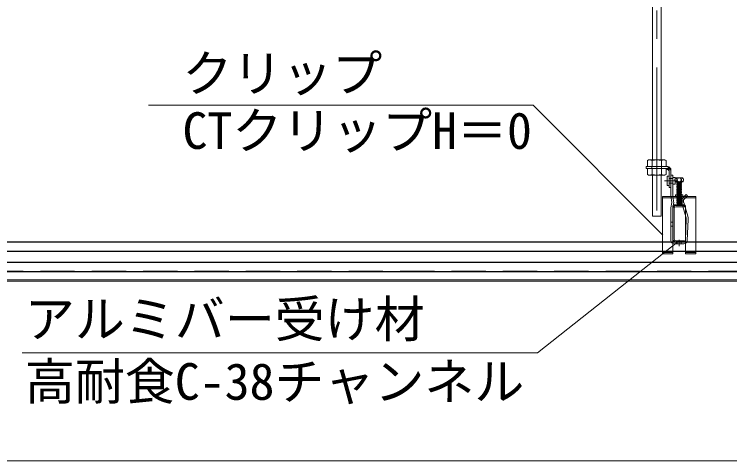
# Model space of a CAD drawing. Units: millimetres on the paper, with parts at other scales. Extents: x -195 to 195, y -135 to 132.
# Drawn here: x 58.67 to 83.73, y 36.91 to 52.54 of the extents above; entities that cross this region are included whole.
import ezdxf
from ezdxf.enums import TextEntityAlignment as Align

# ---------------------------------------------------------------- set-up
doc = ezdxf.new("R2010")
doc.units = ezdxf.units.MM
doc.linetypes.add('CHAIN1', pattern=[8, 5, -1, 1, -1])
doc.linetypes.add('DASHED1', pattern=[1.8, 1.2, -0.6])
for name, color, linetype, lineweight in [('6-0_中心線', 4, 'CHAIN1', 9), ('6-1_吊り材', 7, 'Continuous', 18), ('6-2_野縁受け', 3, 'Continuous', 18), ('6-3_野縁', 2, 'Continuous', 25), ('6-6_文字', 7, 'Continuous', 18), ('6-A_クリップ', 7, 'Continuous', 18), ('6-D_パネル', 4, 'Continuous', 9), ('F-3_野縁', 3, 'Continuous', 18)]:
    doc.layers.add(name, color=color, linetype=linetype, lineweight=lineweight)
doc.styles.add('ＭＳ ゴシック', font='')
doc.styles.get('ＭＳ ゴシック').set_extended_font_data('MS Gothic')

msp = doc.modelspace()

# ---------------------------------------------------------------- linework, layer by layer
at = {"layer": '6-0_中心線'}
for p, q in [((81.172, 45.673), (81.172, 60.009)), ((81.439, 46.707), (81.915, 46.707)), ((81.958, 44.418), (81.958, 44.647))]:
    msp.add_line(p, q, dxfattribs=at)
at = {"layer": '6-1_吊り材'}
for p, q in [((81.022, 47.44), (81.022, 58.303)), ((81.322, 47.44), (81.322, 58.303)), ((80.889, 47.44), (80.845, 47.415)), ((80.845, 47.207), (80.845, 47.415)), ((81.455, 47.44), (80.889, 47.44)), ((81.009, 47.207), (81.009, 47.415)), ((81.335, 47.207), (81.335, 47.415)), ((81.455, 47.44), (81.499, 47.415)), ((81.499, 47.207), (81.499, 47.415)), ((81.547, 47.207), (80.805, 47.207)), ((80.805, 47.207), (80.805, 47.14)), ((81.539, 47.14), (80.805, 47.14)), ((81.499, 47.207), (80.845, 47.207)), ((80.845, 47.14), (80.845, 46.932)), ((81.499, 47.14), (80.845, 47.14)), ((81.005, 47.14), (81.005, 47.207)), ((81.009, 47.14), (81.009, 46.932)), ((81.335, 47.14), (81.335, 46.932)), ((81.339, 47.14), (81.339, 47.207)), ((81.499, 47.14), (81.499, 46.932)), ((81.519, 47.14), (81.605, 47.054)), ((80.889, 46.907), (80.845, 46.932)), ((81.455, 46.907), (80.889, 46.907)), ((81.022, 46.907), (81.022, 45.473)), ((81.455, 46.907), (81.499, 46.932)), ((81.605, 46.873), (81.539, 46.873)), ((81.539, 46.54), (81.539, 46.873)), ((81.605, 46.473), (81.605, 47.073)), ((81.672, 47.073), (81.672, 46.18)), ((81.672, 46.907), (81.739, 46.907)), ((81.739, 46.907), (81.739, 46.902)), ((81.739, 46.902), (81.739, 46.18)), ((81.815, 46.823), (81.739, 46.823)), ((81.815, 46.823), (81.815, 46.59)), ((81.605, 46.54), (81.539, 46.54)), ((81.672, 46.473), (81.605, 46.473)), ((81.815, 46.59), (81.739, 46.59)), ((81.704, 45.947), (81.672, 46.18)), ((81.765, 46.001), (81.739, 46.18)), ((82.052, 46.074), (82.208, 46.233)), ((82.255, 46.187), (82.1, 46.028)), ((82.255, 46.187), (82.208, 46.233)), ((81.704, 45.947), (81.672, 45.763)), ((81.762, 45.893), (81.739, 45.763)), ((81.995, 45.934), (81.995, 45.863)), ((82.172, 45.528), (82.061, 45.895)), ((82.259, 45.469), (82.116, 45.946)), ((81.672, 44.623), (81.672, 45.763)), ((81.738, 45.833), (81.738, 45.835)), ((81.739, 45.763), (81.739, 44.623)), ((82.139, 45.84), (82.139, 45.8)), ((82.196, 45.45), (82.172, 45.528)), ((82.177, 44.621), (82.207, 45.362)), ((82.243, 44.619), (82.273, 45.359)), ((82.127, 44.573), (81.789, 44.573)), ((82.127, 44.507), (81.789, 44.507))]:
    msp.add_line(p, q, dxfattribs=at)
at = {"layer": '6-1_吊り材', "linetype": 'DASHED1'}
for p, q in [((81.005, 47.207), (81.005, 47.14)), ((81.339, 47.207), (81.339, 47.14)), ((81.547, 47.206), (81.672, 47.082)), ((81.605, 46.79), (81.739, 46.79)), ((81.605, 46.623), (81.739, 46.623)), ((82.052, 45.926), (82.061, 45.895)), ((81.672, 45.258), (81.739, 45.259)), ((81.672, 45.117), (81.739, 45.117)), ((81.892, 44.573), (81.892, 44.507)), ((82.025, 44.573), (82.025, 44.507))]:
    msp.add_line(p, q, dxfattribs=at)
at = {"layer": '6-1_吊り材'}
for points in [[(81.322, 46.907), (81.322, 45.473), (81.022, 45.473)], [(82.061, 45.934), (82.061, 45.857), (81.995, 45.863)]]:
    msp.add_lwpolyline(points, dxfattribs=at)
for centre, radius, start, end in [((80.952, 47.214), 0.227, 96.3429, 118.0413), ((80.921, 47.277), 0.163, 57.5712, 88.0446), ((81.172, 46.899), 0.54, 72.412, 107.588), ((81.422, 47.277), 0.163, 91.9554, 122.4288), ((81.392, 47.214), 0.227, 61.9587, 83.6571), ((81.539, 47.073), 0.133, 0, 90), ((81.539, 47.073), 0.0667, 0, 90), ((80.952, 47.132), 0.227, 241.9587, 263.6571), ((80.921, 47.069), 0.163, 271.9554, 302.4288), ((81.172, 47.447), 0.54, 252.412, 287.5879), ((81.422, 47.069), 0.163, 237.5712, 268.0446), ((81.392, 47.132), 0.227, 276.3429, 298.0413), ((81.435, 45.953), 0.333, 349.5532, 8.2418), ((82.195, 45.934), 0.2, 135.58, 180), ((82.195, 45.934), 0.133, 135.58, 180), ((82.243, 45.984), 0.133, 135.58, 196.7692), ((81.94, 45.373), 0.267, 357.6813, 16.7692), ((81.94, 45.373), 0.333, 357.6813, 16.7692), ((81.789, 44.623), 0.117, 180, 270), ((81.789, 44.623), 0.05, 180, 270), ((82.127, 44.623), 0.05, 270, 357.6813), ((82.127, 44.623), 0.117, 270, 357.6813)]:
    msp.add_arc(centre, radius, start, end, dxfattribs=at)
at = {"layer": '6-1_吊り材', "linetype": 'DASHED1'}
msp.add_arc((82.243, 45.984), 0.2, 135.58, 196.7692, dxfattribs=at)
at = {"layer": '6-2_野縁受け'}
for p, q in [((81.739, 44.673), (81.739, 45.74)), ((81.779, 44.673), (81.779, 45.74)), ((81.839, 45.84), (82.139, 45.84)), ((81.839, 45.8), (82.139, 45.8)), ((82.139, 45.8), (82.139, 45.84)), ((82.139, 44.613), (81.839, 44.613)), ((82.139, 44.573), (82.139, 44.613)), ((82.139, 44.573), (82.139, 44.613)), ((82.139, 44.573), (81.839, 44.573)), ((29.972, 43.24), (120.639, 43.24)), ((29.972, 43.2), (120.639, 43.2))]:
    msp.add_line(p, q, dxfattribs=at)
for centre, radius, start, end in [((81.839, 45.74), 0.1, 90, 180), ((81.839, 45.74), 0.06, 90, 180), ((81.839, 44.673), 0.1, 180, 270), ((81.839, 44.673), 0.06, 180, 270)]:
    msp.add_arc(centre, radius, start, end, dxfattribs=at)
at = {"layer": '6-3_野縁'}
for p, q in [((7.505, 44.573), (127.339, 44.573)), ((7.505, 44.24), (127.339, 44.24)), ((127.339, 43.85), (7.505, 43.85)), ((127.339, 43.523), (7.505, 43.523))]:
    msp.add_line(p, q, dxfattribs=at)
at = {"layer": '6-6_文字'}
for p, q in [((76.84, 49.354), (63.376, 49.354)), ((81.385, 44.809), (76.84, 49.354))]:
    msp.add_line(p, q, dxfattribs=at)
msp.add_lwpolyline([(58.942, 40.689), (76.997, 40.689), (81.973, 44.617)], dxfattribs=at)
at = {"layer": '6-A_クリップ'}
for p, q in [((81.825, 46.812), (81.808, 46.762)), ((81.808, 46.762), (81.808, 46.717)), ((81.808, 46.717), (81.825, 46.673)), ((82.092, 46.812), (81.825, 46.812)), ((82.092, 46.673), (81.825, 46.673)), ((81.875, 46.639), (81.877, 46.64)), ((82.042, 46.626), (81.875, 46.639)), ((81.875, 46.639), (81.875, 46.636)), ((81.875, 46.636), (82.042, 46.622)), ((81.875, 46.636), (81.889, 46.627)), ((81.875, 46.612), (81.889, 46.621)), ((82.042, 46.599), (81.875, 46.612)), ((81.875, 46.612), (81.875, 46.609)), ((81.875, 46.609), (82.042, 46.596)), ((81.875, 46.609), (81.889, 46.601)), ((82.035, 46.64), (81.877, 46.64)), ((81.882, 46.673), (81.882, 46.64)), ((82.042, 46.626), (82.027, 46.634)), ((82.042, 46.622), (82.027, 46.614)), ((82.042, 46.599), (82.027, 46.607)), ((82.035, 46.673), (82.035, 46.64)), ((82.042, 46.626), (82.042, 46.622)), ((82.092, 46.812), (82.108, 46.762)), ((82.108, 46.717), (82.092, 46.673)), ((82.108, 46.762), (82.108, 46.717)), ((81.875, 46.586), (81.889, 46.594)), ((82.042, 46.572), (81.875, 46.586)), ((81.875, 46.586), (81.875, 46.582)), ((81.875, 46.582), (82.042, 46.569)), ((81.875, 46.582), (81.889, 46.574)), ((81.875, 46.559), (81.889, 46.567)), ((82.042, 46.546), (81.875, 46.559)), ((81.875, 46.559), (81.875, 46.556)), ((81.875, 46.556), (82.042, 46.542)), ((81.875, 46.556), (81.889, 46.547)), ((81.875, 46.532), (81.889, 46.541)), ((82.042, 46.519), (81.875, 46.532)), ((81.875, 46.532), (81.875, 46.529)), ((81.875, 46.529), (82.042, 46.516)), ((81.875, 46.529), (81.889, 46.521)), ((81.875, 46.506), (81.889, 46.514)), ((82.042, 46.492), (81.875, 46.506)), ((81.875, 46.506), (81.875, 46.502)), ((81.875, 46.502), (82.042, 46.489)), ((81.875, 46.502), (81.889, 46.494)), ((81.875, 46.479), (81.889, 46.487)), ((82.042, 46.466), (81.875, 46.479)), ((81.875, 46.479), (81.875, 46.476)), ((81.875, 46.476), (82.042, 46.462)), ((81.875, 46.476), (81.889, 46.467)), ((81.875, 46.452), (81.889, 46.461)), ((82.042, 46.439), (81.875, 46.452)), ((81.875, 46.452), (81.875, 46.449)), ((81.875, 46.449), (82.042, 46.436)), ((81.875, 46.449), (81.889, 46.441)), ((81.875, 46.426), (81.889, 46.434)), ((82.042, 46.412), (81.875, 46.426)), ((81.875, 46.426), (81.875, 46.422)), ((81.875, 46.422), (82.042, 46.409)), ((81.875, 46.422), (81.889, 46.414)), ((81.875, 46.399), (81.889, 46.407)), ((82.042, 46.386), (81.875, 46.399)), ((81.875, 46.399), (81.875, 46.396)), ((81.875, 46.396), (82.042, 46.382)), ((81.875, 46.396), (81.889, 46.387)), ((81.875, 46.372), (81.889, 46.381)), ((82.042, 46.359), (81.875, 46.372)), ((81.875, 46.372), (81.875, 46.369)), ((81.875, 46.369), (82.042, 46.356)), ((81.875, 46.369), (81.889, 46.361)), ((82.042, 46.596), (82.027, 46.587)), ((82.042, 46.572), (82.027, 46.581)), ((82.042, 46.569), (82.027, 46.561)), ((82.042, 46.546), (82.027, 46.554)), ((82.042, 46.542), (82.027, 46.534)), ((82.042, 46.519), (82.027, 46.527)), ((82.042, 46.516), (82.027, 46.507)), ((82.042, 46.492), (82.027, 46.501)), ((82.042, 46.489), (82.027, 46.481)), ((82.042, 46.466), (82.027, 46.474)), ((82.042, 46.462), (82.027, 46.454)), ((82.042, 46.439), (82.027, 46.447)), ((82.042, 46.436), (82.027, 46.427)), ((82.042, 46.412), (82.027, 46.421)), ((82.042, 46.409), (82.027, 46.401)), ((82.042, 46.386), (82.027, 46.394)), ((82.042, 46.382), (82.027, 46.374)), ((82.042, 46.359), (82.027, 46.367)), ((82.042, 46.356), (82.027, 46.347)), ((82.042, 46.599), (82.042, 46.596)), ((82.042, 46.572), (82.042, 46.569)), ((82.042, 46.546), (82.042, 46.542)), ((82.042, 46.519), (82.042, 46.516)), ((82.042, 46.492), (82.042, 46.489)), ((82.042, 46.466), (82.042, 46.462)), ((82.042, 46.439), (82.042, 46.436)), ((82.042, 46.412), (82.042, 46.409)), ((82.042, 46.386), (82.042, 46.382)), ((82.042, 46.359), (82.042, 46.356)), ((82.082, 46.223), (81.835, 46.223)), ((81.835, 46.173), (81.835, 46.223)), ((81.875, 46.346), (81.889, 46.354)), ((82.042, 46.332), (81.875, 46.346)), ((81.875, 46.346), (81.875, 46.342)), ((81.875, 46.342), (82.042, 46.329)), ((81.875, 46.342), (81.889, 46.334)), ((81.875, 46.319), (81.889, 46.327)), ((82.042, 46.306), (81.875, 46.319)), ((81.875, 46.319), (81.875, 46.316)), ((81.875, 46.316), (82.042, 46.302)), ((81.875, 46.316), (81.889, 46.307)), ((81.875, 46.292), (81.889, 46.301)), ((82.042, 46.279), (81.875, 46.292)), ((81.875, 46.292), (81.875, 46.289)), ((81.875, 46.289), (82.042, 46.276)), ((81.875, 46.289), (81.889, 46.281)), ((81.877, 46.267), (81.889, 46.274)), ((82.042, 46.332), (82.027, 46.341)), ((82.042, 46.329), (82.027, 46.321)), ((82.042, 46.306), (82.027, 46.314)), ((82.042, 46.302), (82.027, 46.294)), ((82.042, 46.279), (82.027, 46.287)), ((82.042, 46.276), (82.027, 46.267)), ((82.042, 46.332), (82.042, 46.329)), ((82.042, 46.306), (82.042, 46.302)), ((82.042, 46.279), (82.042, 46.276)), ((82.082, 46.173), (82.082, 46.223)), ((82.545, 44.156), (82.545, 46.156)), ((81.956, 45.866), (81.772, 45.866)), ((81.884, 45.91), (81.889, 45.907)), ((81.89, 45.907), (82.04, 45.907)), ((81.958, 45.84), (81.908, 45.907)), ((81.944, 45.91), (81.986, 45.907)), ((82.145, 45.866), (81.956, 45.866)), ((81.958, 45.84), (82.008, 45.907)), ((82.027, 45.907), (81.986, 45.91)), ((82.04, 45.907), (82.034, 45.91)), ((81.738, 45.833), (81.738, 44.156)), ((82.178, 44.156), (82.178, 45.833)), ((81.372, 44.156), (81.738, 44.156)), ((82.178, 44.156), (82.545, 44.156))]:
    msp.add_line(p, q, dxfattribs=at)
at = {"layer": '6-A_クリップ', "linetype": 'DASHED1'}
for p, q in [((82.545, 46.116), (81.372, 46.116)), ((82.042, 46.252), (81.875, 46.266)), ((81.875, 46.266), (81.875, 46.262)), ((81.875, 46.262), (82.042, 46.249)), ((81.875, 46.262), (81.889, 46.254)), ((81.875, 46.239), (81.889, 46.247)), ((82.042, 46.226), (81.875, 46.239)), ((81.875, 46.239), (81.875, 46.236)), ((81.875, 46.236), (82.042, 46.222)), ((81.875, 46.236), (81.889, 46.227)), ((81.875, 46.212), (81.889, 46.221)), ((82.042, 46.199), (81.875, 46.212)), ((81.875, 46.212), (81.875, 46.209)), ((81.875, 46.209), (82.042, 46.196)), ((81.875, 46.209), (81.889, 46.201)), ((81.875, 46.186), (81.889, 46.194)), ((82.042, 46.172), (81.875, 46.186)), ((81.875, 46.186), (81.875, 46.182)), ((81.875, 46.182), (82.042, 46.169)), ((81.875, 46.182), (81.889, 46.174)), ((81.875, 46.159), (81.889, 46.167)), ((82.042, 46.146), (81.875, 46.159)), ((81.875, 46.159), (81.875, 46.156)), ((81.875, 46.156), (82.042, 46.142)), ((81.875, 46.156), (81.889, 46.147)), ((81.875, 46.132), (81.889, 46.141)), ((82.042, 46.119), (81.875, 46.132)), ((81.875, 46.132), (81.875, 46.129)), ((81.875, 46.129), (82.042, 46.116)), ((81.875, 46.129), (81.889, 46.121)), ((81.875, 46.106), (81.889, 46.114)), ((82.042, 46.092), (81.875, 46.106)), ((81.875, 46.106), (81.875, 46.102)), ((82.042, 46.252), (82.027, 46.261)), ((82.042, 46.249), (82.027, 46.241)), ((82.042, 46.226), (82.027, 46.234)), ((82.042, 46.222), (82.027, 46.214)), ((82.042, 46.199), (82.027, 46.207)), ((82.042, 46.196), (82.027, 46.187)), ((82.042, 46.172), (82.027, 46.181)), ((82.042, 46.169), (82.027, 46.161)), ((82.042, 46.146), (82.027, 46.154)), ((82.042, 46.142), (82.027, 46.134)), ((82.042, 46.119), (82.027, 46.127)), ((82.042, 46.116), (82.027, 46.107)), ((82.042, 46.252), (82.042, 46.249)), ((82.042, 46.226), (82.042, 46.222)), ((82.042, 46.199), (82.042, 46.196)), ((82.042, 46.172), (82.042, 46.169)), ((82.042, 46.146), (82.042, 46.142)), ((82.042, 46.119), (82.042, 46.116)), ((81.875, 46.102), (82.042, 46.089)), ((81.875, 46.102), (81.889, 46.094)), ((81.875, 46.079), (81.889, 46.087)), ((82.042, 46.066), (81.875, 46.079)), ((81.875, 46.079), (81.875, 46.076)), ((81.875, 46.076), (82.042, 46.062)), ((81.875, 46.076), (81.889, 46.067)), ((81.875, 46.052), (81.889, 46.061)), ((82.042, 46.039), (81.875, 46.052)), ((81.875, 46.052), (81.875, 46.049)), ((81.875, 46.049), (82.042, 46.036)), ((81.875, 46.049), (81.889, 46.041)), ((81.875, 46.026), (81.889, 46.034)), ((82.042, 46.012), (81.875, 46.026)), ((81.875, 46.026), (81.875, 46.022)), ((81.875, 46.022), (82.042, 46.009)), ((81.875, 46.022), (81.889, 46.014)), ((81.875, 45.999), (81.889, 46.007)), ((82.042, 45.986), (81.875, 45.999)), ((81.875, 45.999), (81.875, 45.996)), ((81.875, 45.996), (82.042, 45.982)), ((81.875, 45.996), (81.889, 45.987)), ((81.875, 45.972), (81.889, 45.981)), ((82.042, 45.959), (81.875, 45.972)), ((81.875, 45.972), (81.875, 45.969)), ((81.875, 45.969), (82.042, 45.956)), ((81.875, 45.969), (81.889, 45.961)), ((81.875, 45.946), (81.889, 45.954)), ((82.042, 45.932), (81.875, 45.946)), ((81.875, 45.946), (81.875, 45.942)), ((81.875, 45.942), (82.042, 45.929)), ((81.875, 45.942), (81.889, 45.934)), ((81.875, 45.919), (81.889, 45.927)), ((81.958, 45.912), (81.875, 45.919)), ((81.875, 45.919), (81.875, 45.916)), ((81.875, 45.916), (81.925, 45.912)), ((82.042, 46.092), (82.027, 46.101)), ((82.042, 46.089), (82.027, 46.081)), ((82.042, 46.066), (82.027, 46.074)), ((82.042, 46.062), (82.027, 46.054)), ((82.042, 46.039), (82.027, 46.047)), ((82.042, 46.036), (82.027, 46.027)), ((82.042, 46.012), (82.027, 46.021)), ((82.042, 46.009), (82.027, 46.001)), ((82.042, 45.986), (82.027, 45.994)), ((82.042, 45.982), (82.027, 45.974)), ((82.042, 45.959), (82.027, 45.967)), ((82.042, 45.956), (82.027, 45.947)), ((82.042, 45.932), (82.027, 45.941)), ((82.042, 45.929), (82.027, 45.921)), ((82.042, 46.092), (82.042, 46.089)), ((82.042, 46.066), (82.042, 46.062)), ((82.042, 46.039), (82.042, 46.036)), ((82.042, 46.012), (82.042, 46.009)), ((82.042, 45.986), (82.042, 45.982)), ((82.042, 45.959), (82.042, 45.956)), ((82.042, 45.932), (82.042, 45.929)), ((81.372, 44.249), (81.738, 44.249)), ((81.372, 44.196), (81.738, 44.196)), ((82.178, 44.249), (82.545, 44.249)), ((82.178, 44.196), (82.545, 44.196))]:
    msp.add_line(p, q, dxfattribs=at)
at = {"layer": '6-A_クリップ'}
msp.add_lwpolyline([(82.545, 46.156), (81.372, 46.156), (81.372, 44.156)], dxfattribs=at)
for centre, radius, start, end in [((82.126, 46.839), 0.34, 200.9941, 207.2234), ((81.942, 46.716), 0.142, 141.2995, 154.5254), ((81.843, 46.699), 0.0254, 218.4927, 269.0185), ((81.845, 46.793), 0.0192, 98.105, 139.7429), ((81.833, 46.773), 0.04, 25.6448, 75.6023), ((81.834, 46.71), 0.0382, 283.8446, 338.9261), ((81.73, 46.742), 0.147, 0.2716, 19.2731), ((81.73, 46.739), 0.146, 343.1925, 353.1558), ((81.574, 46.771), 0.304, 350.7049, 354.7016), ((81.887, 46.624), 0.0041, 305.8903, 54.1097), ((81.962, 46.739), 0.0725, 92.9315, 177.4411), ((81.961, 46.744), 0.071, 181.4628, 268.1647), ((81.956, 46.744), 0.071, 271.8353, 358.5372), ((81.955, 46.739), 0.0725, 2.5589, 87.0685), ((82.03, 46.637), 0.0041, 137.0405, 234.1097), ((82.03, 46.611), 0.0041, 125.8903, 234.1097), ((82.186, 46.742), 0.147, 160.7269, 179.7284), ((82.342, 46.771), 0.304, 185.2984, 189.2951), ((82.187, 46.739), 0.146, 186.8442, 196.8075), ((82.083, 46.71), 0.0382, 201.0739, 256.1554), ((82.084, 46.773), 0.04, 104.3977, 154.3552), ((82.073, 46.699), 0.0254, 270.9815, 321.5073), ((82.071, 46.793), 0.0192, 40.2571, 81.895), ((81.975, 46.716), 0.142, 25.4746, 38.7005), ((81.79, 46.839), 0.34, 332.7766, 339.0059), ((81.887, 46.597), 0.0041, 305.8903, 54.1097), ((81.887, 46.571), 0.0041, 305.8903, 54.1097), ((81.887, 46.544), 0.0041, 305.8903, 54.1097), ((81.887, 46.517), 0.0041, 305.8903, 54.1097), ((81.887, 46.491), 0.0041, 305.8903, 54.1097), ((81.887, 46.464), 0.0041, 305.8903, 54.1097), ((81.887, 46.437), 0.0041, 305.8903, 54.1097), ((81.887, 46.411), 0.0041, 305.8903, 54.1097), ((81.887, 46.384), 0.0041, 305.8903, 54.1097), ((81.887, 46.357), 0.0041, 305.8903, 54.1097), ((82.03, 46.584), 0.0041, 125.8903, 234.1097), ((82.03, 46.557), 0.0041, 125.8903, 234.1097), ((82.03, 46.531), 0.0041, 125.8903, 234.1097), ((82.03, 46.504), 0.0041, 125.8903, 234.1097), ((82.03, 46.477), 0.0041, 125.8903, 234.1097), ((82.03, 46.451), 0.0041, 125.8903, 234.1097), ((82.03, 46.424), 0.0041, 125.8903, 234.1097), ((82.03, 46.397), 0.0041, 125.8903, 234.1097), ((82.03, 46.371), 0.0041, 125.8903, 234.1097), ((81.818, 46.173), 0.0167, 270, 0), ((81.887, 46.331), 0.0041, 305.8903, 54.1097), ((81.887, 46.304), 0.0041, 305.8903, 54.1097), ((81.887, 46.277), 0.0041, 305.8903, 54.1097), ((82.03, 46.344), 0.0041, 125.8903, 234.1097), ((82.03, 46.317), 0.0041, 125.8903, 234.1097), ((82.03, 46.291), 0.0041, 125.8903, 234.1097), ((82.03, 46.264), 0.0041, 125.8903, 137.0405), ((82.098, 46.173), 0.0167, 180, 270), ((81.772, 45.833), 0.0333, 90, 174.3736), ((81.887, 45.904), 0.0041, 42.9594, 54.1097), ((82.145, 45.833), 0.0333, 0, 90)]:
    msp.add_arc(centre, radius, start, end, dxfattribs=at)
at = {"layer": '6-A_クリップ', "linetype": 'DASHED1'}
for centre, start, end in [((81.887, 46.251), 305.8903, 54.1097), ((81.887, 46.224), 305.8903, 54.1097), ((81.887, 46.197), 305.8903, 54.1097), ((81.887, 46.171), 305.8903, 54.1097), ((81.887, 46.144), 305.8903, 54.1097), ((81.887, 46.117), 305.8903, 54.1097), ((82.03, 46.237), 125.8903, 234.1097), ((82.03, 46.211), 125.8903, 234.1097), ((82.03, 46.184), 125.8903, 234.1097), ((82.03, 46.157), 125.8903, 234.1097), ((82.03, 46.131), 125.8903, 234.1097), ((82.03, 46.104), 125.8903, 234.1097), ((81.887, 46.091), 305.8903, 54.1097), ((81.887, 46.064), 305.8903, 54.1097), ((81.887, 46.037), 305.8903, 54.1097), ((81.887, 46.011), 305.8903, 54.1097), ((81.887, 45.984), 305.8903, 54.1097), ((81.887, 45.957), 305.8903, 54.1097), ((81.887, 45.931), 305.8903, 54.1097), ((82.03, 46.077), 125.8903, 234.1097), ((82.03, 46.051), 125.8903, 234.1097), ((82.03, 46.024), 125.8903, 234.1097), ((82.03, 45.997), 125.8903, 234.1097), ((82.03, 45.971), 125.8903, 234.1097), ((82.03, 45.944), 125.8903, 234.1097), ((82.03, 45.917), 125.8903, 234.1097)]:
    msp.add_arc(centre, 0.0041, start, end, dxfattribs=at)
at = {"layer": '6-D_パネル', "linetype": 'DASHED1'}
msp.add_line((7.384, 43.54), (127.339, 43.54), dxfattribs=at)
at = {"layer": '6-D_パネル'}
msp.add_line((6.695, 43.24), (153.175, 43.24), dxfattribs=at)
at = {"layer": 'F-3_野縁'}
msp.add_line((2, 36.912), (191, 36.912), dxfattribs=at)

# ---------------------------------------------------------------- texts
at = {"layer": '6-6_文字', "style": 'ＭＳ ゴシック'}
for s, p in [('クリップ', (64.56, 49.443)), ('CTクリップH＝0', (64.56, 47.44)), ('アルミバー受け材', (59.042, 40.845)), ('高耐食C-38チャンネル', (59.042, 38.658))]:
    msp.add_text(s, height=1.283, dxfattribs=at).set_placement(p, align=Align.BOTTOM_LEFT)

doc.saveas('drawing.dxf')
